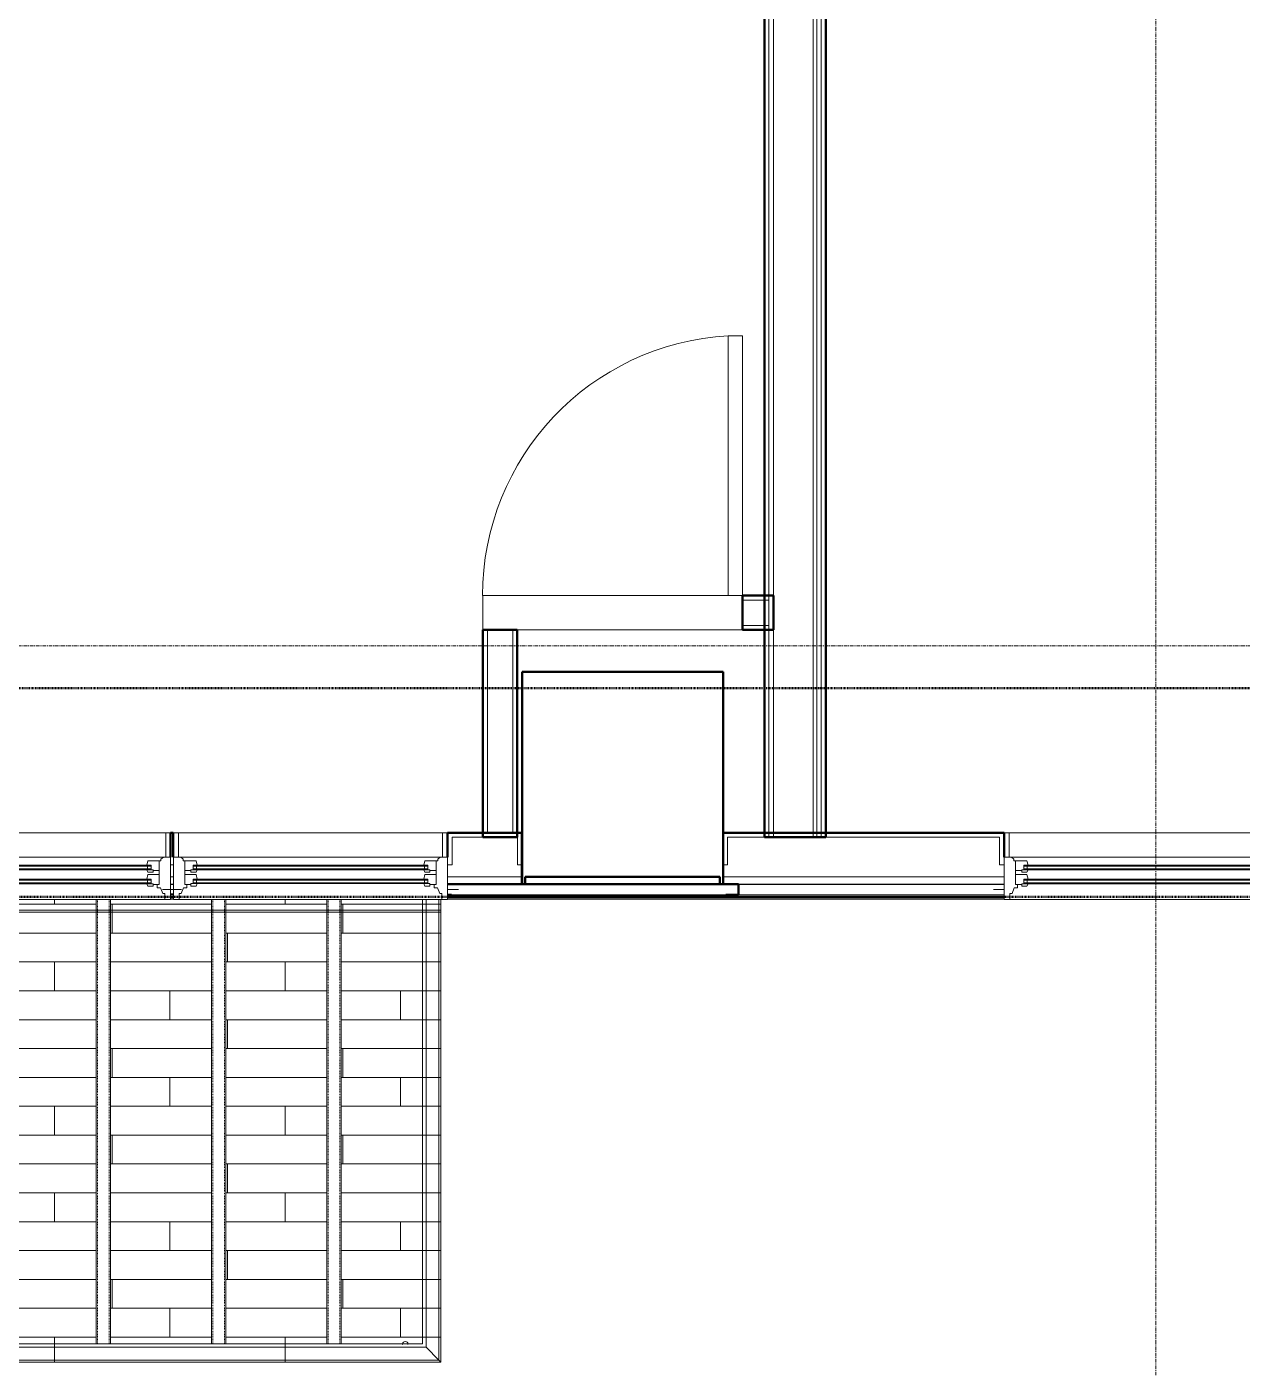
# Model space of a CAD drawing. Header units: inches. Extents: x -4235 to -464, y 9767 to 12359.
# Drawn here: x -3310.9 to -3142.3, y 11182 to 11368 of the extents above; entities that cross this region are included whole.
import ezdxf

# ---------------------------------------------------------------- set-up
doc = ezdxf.new("R2010")
doc.units = ezdxf.units.IN
doc.header["$MEASUREMENT"] = 0
for name, pattern in [('Dash 1_16_', [0.125, 0.0625, -0.0625]), ('Grid Line 1_2_', [0.875, 0.5, -0.125, 0.125, -0.125]), ('Hidden 1_8_', [0.1875, 0.125, -0.0625])]:
    doc.linetypes.add(name, pattern=pattern)
for name, color, linetype, lineweight in [('0-1', 7, 'Continuous', 5), ('0-2', 10, 'Continuous', 9), ('A-DOOR-1', 10, 'Continuous', 9), ('A-DOOR-2', 50, 'Continuous', 20), ('A-FLOR-3', 192, 'Continuous', 9), ('A-FLOR-PATT-1', 9, 'Continuous', 9), ('A-GENM', 5, 'Continuous', 9), ('A-GENM-4', 5, 'Continuous', 50), ('A-GLAZ-1', 151, 'Continuous', 9), ('A-GLAZ-2', 151, 'Continuous', 20), ('A-GLAZ-3', 151, 'Continuous', 50), ('A-WALL', 113, 'Continuous', 13), ('A-WALL-1', 7, 'Continuous', 50), ('A-WALL-2', 250, 'Continuous', 13), ('A-WALL-3', 10, 'Continuous', 9), ('A-WALL-4', 254, 'Continuous', 9), ('A-WALL-5', 113, 'Continuous', 9), ('A-WALL-6', 113, 'Continuous', 50), ('C-PROP-LINE-1', 91, 'Dash 1_16_', 50), ('I-WALL-1', 7, 'Continuous', 50), ('S-BEAM', 12, 'Continuous', 9), ('S-BEAM-1', 12, 'Hidden 1_8_', 9), ('S-GRID-1', 1, 'Grid Line 1_2_', 9)]:
    doc.layers.add(name, color=color, linetype=linetype, lineweight=lineweight)

# ---------------------------------------------------------------- blocks, each defined once
blk = doc.blocks.new('SWING - SINGLE - FLUSH - 36_ x 80_ - OFFSET PIVOT DOOR AT MAGIC PAK AND WASHER_DRYER-3199414-BACKGROUND - RCP - 2ND FLOOR')
at = {"layer": 'A-DOOR-1'}
blk.add_arc((18, 2.37), 36.07, 93.1789, 180, dxfattribs=at)
at = {"layer": 'A-DOOR-2'}
for p, q in [((16, 2.37), (16, 38.39)), ((18, 38.39), (16, 38.39)), ((18, 2.37), (18, 38.39)), ((18, 2.37), (16, 2.37))]:
    blk.add_line(p, q, dxfattribs=at)
blk = doc.blocks.new('CTR - 1st Phase - Unit Layouts_rvt-1-BACKGROUND - RCP - 2ND FLOOR')
at = {"layer": 'A-WALL-1'}
for p, q in [((-3211.6, 11284.39), (-3211.6, 11289.14)), ((-3211.6, 11289.14), (-3207.32, 11289.14)), ((-3207.32, 11289.14), (-3207.32, 11288.51)), ((-3207.32, 11288.51), (-3207.32, 11285.01)), ((-3207.32, 11285.01), (-3207.32, 11284.39)), ((-3247.6, 11255.64), (-3247.6, 11284.39)), ((-3247.6, 11284.39), (-3242.85, 11284.39)), ((-3242.85, 11284.39), (-3242.85, 11255.64)), ((-3207.32, 11284.39), (-3211.6, 11284.39)), ((-3246.97, 11255.64), (-3247.6, 11255.64)), ((-3243.47, 11255.64), (-3246.97, 11255.64)), ((-3242.85, 11255.64), (-3243.47, 11255.64))]:
    blk.add_line(p, q, dxfattribs=at)
at = {"layer": 'A-WALL-2'}
for p, q in [((-3211.6, 11288.51), (-3207.95, 11288.51)), ((-3207.95, 11288.51), (-3207.95, 11285.01)), ((-3211.6, 11285.01), (-3207.95, 11285.01)), ((-3246.97, 11256.27), (-3246.97, 11284.39)), ((-3243.47, 11256.27), (-3243.47, 11284.39)), ((-3243.47, 11256.27), (-3246.97, 11256.27))]:
    blk.add_line(p, q, dxfattribs=at)
at = {"layer": 'A-WALL-3'}
for p, q in [((-3247.6, 11289.14), (-3242.85, 11289.14)), ((-3247.6, 11289.14), (-3247.6, 11284.39)), ((-3211.6, 11289.14), (-3242.85, 11289.14)), ((-3242.85, 11284.39), (-3211.6, 11284.39))]:
    blk.add_line(p, q, dxfattribs=at)
at = {"layer": 'A-WALL-4'}
for p, q in [((-3211.6, 11284.39), (-3211.6, 11289.14)), ((-3247.6, 11284.39), (-3242.85, 11284.39))]:
    blk.add_line(p, q, dxfattribs=at)
at = {"layer": '0-2'}
blk.add_blockref('SWING - SINGLE - FLUSH - 36_ x 80_ - OFFSET PIVOT DOOR AT MAGIC PAK AND WASHER_DRYER-3199414-BACKGROUND - RCP - 2ND FLOOR', (-3229.6, 11286.76), dxfattribs=at)
blk = doc.blocks.new('CTR - 1st Phase - Common Walls_rvt-1-BACKGROUND - RCP - 2ND FLOOR')
at = {"layer": 'A-WALL-2'}
for p, q in [((-3207.95, 11622.61), (-3207.95, 11255.64)), ((-3207.32, 11622.61), (-3207.32, 11255.64)), ((-3201.82, 11622.61), (-3201.82, 11255.64)), ((-3201.32, 11622.61), (-3201.32, 11255.64)), ((-3200.7, 11622.61), (-3200.7, 11255.64))]:
    blk.add_line(p, q, dxfattribs=at)
at = {"layer": 'I-WALL-1'}
for p, q in [((-3208.57, 11255.64), (-3208.57, 11622.61)), ((-3200.07, 11516.11), (-3200.07, 11255.64)), ((-3200.07, 11255.64), (-3208.57, 11255.64))]:
    blk.add_line(p, q, dxfattribs=at)
blk = doc.blocks.new('Basic Wall _ EXT - FIBER CEMENT - LARGE - ___-2505164-BACKGROUND - RCP - 2ND FLOOR')
at = {"layer": 'A-WALL-5'}
for p, q in [((-3290.54, 11249.14), (-3290.91, 11249.14)), ((-3290.91, 11249.14), (-3290.54, 11249.14)), ((-3290.91, 11249.11), (-3290.54, 11249.11)), ((-3290.91, 11249.11), (-3290.54, 11249.11)), ((-3242.19, 11249.14), (-3252.51, 11249.14)), ((-3252.51, 11249.14), (-3242.19, 11249.14)), ((-3252.51, 11249.11), (-3212.17, 11249.11)), ((-3252.51, 11249.11), (-3212.17, 11249.11)), ((-3242.19, 11249.14), (-3241.75, 11249.14)), ((-3241.75, 11249.14), (-3214.75, 11249.14)), ((-3214.75, 11249.14), (-3214.31, 11249.14)), ((-3212.17, 11249.14), (-3214.31, 11249.14)), ((-3214.31, 11249.14), (-3212.17, 11249.14)), ((-3175.34, 11249.14), (-3212.17, 11249.14)), ((-3212.17, 11249.14), (-3175.34, 11249.14)), ((-3212.17, 11249.11), (-3175.34, 11249.11)), ((-3212.17, 11249.11), (-3175.34, 11249.11)), ((-3290.54, 11247.1), (-3290.91, 11247.1)), ((-3290.91, 11247.1), (-3290.54, 11247.1)), ((-3290.91, 11247.07), (-3290.54, 11247.07)), ((-3290.91, 11247.07), (-3290.54, 11247.07)), ((-3175.34, 11247.1), (-3252.51, 11247.1)), ((-3252.51, 11247.1), (-3175.34, 11247.1)), ((-3252.51, 11247.07), (-3175.34, 11247.07)), ((-3252.51, 11247.07), (-3175.34, 11247.07))]:
    blk.add_line(p, q, dxfattribs=at)
blk = doc.blocks.new('Window-Double_Hung-Andersen-400_Series-Tilt_Wash - DOUBLE HUNG - REVERSE COTTAGE - 2ND FLOOR-2888385-BACKGROUND - RCP - 2ND FLOOR')
at = {"layer": 'A-GLAZ-1'}
for p, q in [((-16.29, 2.5), (-15.7, 2.5)), ((-16.29, 2.12), (-15.7, 2.12)), ((-15.82, 2.5), (-15.82, 2.12)), ((-15.7, 2.62), (15.7, 2.62)), ((-15.7, 2.5), (15.7, 2.5)), ((-15.7, 2.12), (15.7, 2.12)), ((-15.7, 2), (15.7, 2)), ((16.29, 2.5), (15.7, 2.5)), ((16.29, 2.12), (15.7, 2.12)), ((15.82, 2.5), (15.82, 2.12)), ((-16.29, 0.56), (-15.7, 0.56)), ((-16.29, 0.19), (-15.7, 0.19)), ((-15.82, 0.56), (-15.82, 0.19)), ((-15.7, 0.69), (15.7, 0.69)), ((-15.7, 0.56), (15.7, 0.56)), ((-15.7, 0.19), (15.7, 0.19)), ((-15.7, 0.06), (15.7, 0.06)), ((16.29, 0.56), (15.7, 0.56)), ((16.29, 0.19), (15.7, 0.19)), ((15.82, 0.56), (15.82, 0.19)), ((18.95, -1.06), (-18.95, -1.06)), ((-18.95, -1.06), (-18.95, -4.44)), ((-18.32, -1.06), (-18.32, -4.44)), ((18.32, -1.06), (18.32, -4.44)), ((18.95, -4.44), (18.95, -1.06)), ((-19.01, -2.44), (-19.01, -3.94)), ((-19.01, -2.44), (-18.95, -2.44)), ((18.95, -2.44), (19.01, -2.44)), ((19.01, -3.94), (19.01, -2.44)), ((-19.01, -3.94), (-18.95, -3.94)), ((-18.95, -4.44), (18.95, -4.44)), ((18.95, -3.94), (19.01, -3.94))]:
    blk.add_line(p, q, dxfattribs=at)
at = {"layer": 'A-GLAZ-2'}
for p, q in [((19.01, 4.81), (-19.01, 4.81)), ((-19.01, 4.81), (-19.01, -1.06)), ((-18.2, 4.81), (-18.2, 4)), ((-18.2, 4), (-17.92, 4)), ((-17.92, 4), (-17.61, 3.19)), ((17.92, 4), (17.61, 3.19)), ((18.2, 4), (17.92, 4)), ((18.2, 4.81), (18.2, 4)), ((19.01, -1.06), (19.01, 4.81)), ((-19.01, 3.44), (-20.51, 3.44)), ((-17.61, 3.19), (-17.14, 3.19)), ((-17.42, 2.75), (-16.57, 2.75)), ((-17.42, 2.75), (-17.42, -0.56)), ((-17.14, 3.19), (-17.14, 2.75)), ((-15.86, 2.97), (-16.57, 2.97)), ((-16.57, 2.62), (-16.57, 2.97)), ((-15.7, 2.62), (-16.57, 2.62)), ((-16.29, 2.62), (-16.29, 2)), ((-15.7, 2), (-16.29, 2)), ((-15.86, 2.97), (-15.7, 2.62)), ((-15.86, 1.37), (-15.7, 2)), ((15.86, 2.97), (15.7, 2.62)), ((15.7, 2.62), (16.57, 2.62)), ((15.7, 2), (16.29, 2)), ((15.86, 1.37), (15.7, 2)), ((15.86, 2.97), (16.57, 2.97)), ((16.29, 2.62), (16.29, 2)), ((16.57, 2.62), (16.57, 2.97)), ((17.42, 2.75), (16.57, 2.75)), ((17.14, 3.19), (17.14, 2.75)), ((17.61, 3.19), (17.14, 3.19)), ((17.42, 2.75), (17.42, -0.56)), ((19.01, 3.44), (20.51, 3.44)), ((-17.42, 1.37), (-15.86, 1.37)), ((-17.42, 0.81), (-16.57, 0.81)), ((-15.86, 1.03), (-16.57, 1.03)), ((-16.57, 0.69), (-16.57, 1.03)), ((-15.7, 0.69), (-16.57, 0.69)), ((-16.29, 0.69), (-16.29, 0.06)), ((-15.7, 0.06), (-16.29, 0.06)), ((-15.86, 1.03), (-15.7, 0.69)), ((-15.86, -0.56), (-15.7, 0.06)), ((15.86, 1.03), (15.7, 0.69)), ((15.7, 0.69), (16.57, 0.69)), ((15.7, 0.06), (16.29, 0.06)), ((15.86, -0.56), (15.7, 0.06)), ((17.42, 1.37), (15.86, 1.37)), ((15.86, 1.03), (16.57, 1.03)), ((16.29, 0.69), (16.29, 0.06)), ((16.57, 0.69), (16.57, 1.03)), ((17.42, 0.81), (16.57, 0.81)), ((-19.01, -1.06), (19.01, -1.06)), ((-17.67, -0.78), (-18, -1.06)), ((-17.67, -0.78), (-17.67, -0.56)), ((-17.67, -0.56), (-15.86, -0.56)), ((17.67, -0.56), (15.86, -0.56)), ((17.67, -0.78), (17.67, -0.56)), ((17.67, -0.78), (18, -1.06))]:
    blk.add_line(p, q, dxfattribs=at)
blk = doc.blocks.new('Window-Double_Hung-Andersen-400_Series-Tilt_Wash - DOUBLE HUNG - REVERSE COTTAGE - 2ND FLOOR-V122-BACKGROUND - RCP - 2ND FLOOR')
at = {"layer": 'A-GLAZ-1'}
for p, q in [((-19.01, 3.94), (-19.01, 2.44)), ((-18.95, 3.94), (-19.01, 3.94)), ((-18.95, 4.44), (18.95, 4.44)), ((-18.95, 1.06), (-18.95, 4.44)), ((-18.32, 1.06), (-18.32, 4.44)), ((18.32, 1.06), (18.32, 4.44)), ((18.95, 4.44), (18.95, 1.06)), ((19.01, 3.94), (18.95, 3.94)), ((19.01, 2.44), (19.01, 3.94)), ((-18.95, 2.44), (-19.01, 2.44)), ((19.01, 2.44), (18.95, 2.44)), ((18.95, 1.06), (-18.95, 1.06)), ((-16.29, -0.19), (-15.7, -0.19)), ((-16.29, -0.56), (-15.7, -0.56)), ((-15.82, -0.56), (-15.82, -0.19)), ((-15.7, -0.06), (15.7, -0.06)), ((-15.7, -0.19), (15.7, -0.19)), ((-15.7, -0.56), (15.7, -0.56)), ((-15.7, -0.69), (15.7, -0.69)), ((16.29, -0.19), (15.7, -0.19)), ((16.29, -0.56), (15.7, -0.56)), ((15.82, -0.56), (15.82, -0.19)), ((-16.29, -2.13), (-15.7, -2.13)), ((-16.29, -2.5), (-15.7, -2.5)), ((-15.82, -2.5), (-15.82, -2.13)), ((-15.7, -2), (15.7, -2)), ((-15.7, -2.13), (15.7, -2.13)), ((-15.7, -2.5), (15.7, -2.5)), ((-15.7, -2.63), (15.7, -2.63)), ((16.29, -2.13), (15.7, -2.13)), ((16.29, -2.5), (15.7, -2.5)), ((15.82, -2.5), (15.82, -2.13))]:
    blk.add_line(p, q, dxfattribs=at)
at = {"layer": 'A-GLAZ-2'}
for p, q in [((-19.01, 1.06), (19.01, 1.06)), ((-19.01, -4.81), (-19.01, 1.06)), ((-17.67, 0.78), (-18, 1.06)), ((-17.67, 0.78), (-17.67, 0.56)), ((-17.67, 0.56), (-15.86, 0.56)), ((-17.42, -2.75), (-17.42, 0.56)), ((-15.86, 0.56), (-15.7, -0.06)), ((15.86, 0.56), (15.7, -0.06)), ((17.67, 0.56), (15.86, 0.56)), ((17.42, -2.75), (17.42, 0.56)), ((17.67, 0.78), (18, 1.06)), ((17.67, 0.78), (17.67, 0.56)), ((19.01, 1.06), (19.01, -4.81)), ((-17.42, -0.81), (-16.57, -0.81)), ((-17.42, -1.37), (-15.86, -1.37)), ((-16.57, -0.69), (-16.57, -1.03)), ((-15.7, -0.69), (-16.57, -0.69)), ((-15.86, -1.03), (-16.57, -1.03)), ((-16.29, -0.69), (-16.29, -0.06)), ((-15.7, -0.06), (-16.29, -0.06)), ((-15.86, -1.03), (-15.7, -0.69)), ((-15.86, -1.37), (-15.7, -2)), ((15.7, -0.06), (16.29, -0.06)), ((15.86, -1.03), (15.7, -0.69)), ((15.7, -0.69), (16.57, -0.69)), ((15.86, -1.37), (15.7, -2)), ((15.86, -1.03), (16.57, -1.03)), ((17.42, -1.37), (15.86, -1.37)), ((16.29, -0.69), (16.29, -0.06)), ((16.57, -0.69), (16.57, -1.03)), ((17.42, -0.81), (16.57, -0.81)), ((-19.01, -3.44), (-20.51, -3.44)), ((-17.92, -4), (-17.61, -3.19)), ((-17.61, -3.19), (-17.14, -3.19)), ((-17.42, -2.75), (-16.57, -2.75)), ((-17.14, -3.19), (-17.14, -2.75)), ((-16.57, -2.63), (-16.57, -2.97)), ((-15.7, -2.63), (-16.57, -2.63)), ((-15.86, -2.97), (-16.57, -2.97)), ((-16.29, -2.63), (-16.29, -2)), ((-15.7, -2), (-16.29, -2)), ((-15.86, -2.97), (-15.7, -2.63)), ((15.7, -2), (16.29, -2)), ((15.86, -2.97), (15.7, -2.63)), ((15.7, -2.63), (16.57, -2.63)), ((15.86, -2.97), (16.57, -2.97)), ((16.29, -2.63), (16.29, -2)), ((16.57, -2.63), (16.57, -2.97)), ((17.42, -2.75), (16.57, -2.75)), ((17.14, -3.19), (17.14, -2.75)), ((17.61, -3.19), (17.14, -3.19)), ((17.92, -4), (17.61, -3.19)), ((19.01, -3.44), (20.51, -3.44)), ((19.01, -4.81), (-19.01, -4.81)), ((-18.2, -4), (-17.92, -4)), ((-18.2, -4.81), (-18.2, -4)), ((18.2, -4), (17.92, -4)), ((18.2, -4.81), (18.2, -4))]:
    blk.add_line(p, q, dxfattribs=at)
blk = doc.blocks.new('V-Series_EWC4_SPVU_RFA_2015 - 2ND AND 3RD FLOOR-2226480-BACKGROUND - RCP - 2ND FLOOR')
at = {"layer": 'A-GENM-4'}
for p, q in [((-3858.97, 11734.83), (-3858.97, 11735.26)), ((-3858.97, 11735.26), (-3829.54, 11735.26)), ((-3858.97, 11734.33), (-3858.97, 11734.83)), ((-3858.97, 11734.83), (-3857.97, 11734.83)), ((-3857.97, 11734.83), (-3858.97, 11734.83)), ((-3857.97, 11734.83), (-3857.97, 11734.33)), ((-3857.97, 11707.83), (-3857.97, 11734.83)), ((-3829.54, 11735.26), (-3829.54, 11707.39)), ((-3858.97, 11708.33), (-3858.97, 11734.33)), ((-3857.97, 11734.33), (-3857.97, 11708.33)), ((-3858.97, 11707.83), (-3858.97, 11708.33)), ((-3857.97, 11707.83), (-3858.97, 11707.83)), ((-3858.97, 11707.39), (-3858.97, 11707.83)), ((-3858.97, 11707.83), (-3857.97, 11707.83)), ((-3829.54, 11707.39), (-3858.97, 11707.39)), ((-3857.97, 11708.33), (-3857.97, 11707.83))]:
    blk.add_line(p, q, dxfattribs=at)
blk = doc.blocks.new('Walls 88 - Walls 1-2572797-BACKGROUND - RCP - 2ND FLOOR')
at = {"layer": 'A-WALL-5'}
for start_param, end_param in [(0.049078, 3.092515), (3.141593, 3.403392), (6.021386, 6.283185)]:
    blk.add_ellipse((-3258.37, 11185.4), major_axis=(0.375, 0), ratio=0.86769, start_param=start_param, end_param=end_param, dxfattribs=at)
blk = doc.blocks.new('Walls 143 - Walls 3-2572817-BACKGROUND - RCP - 2ND FLOOR')
at = {"layer": 'A-WALL-5'}
for p, q in [((-3366.79, 11247.78), (-3366.79, 11247.39)), ((-3366.79, 11247.39), (-3366.79, 11247.78)), ((-3366.79, 11247.78), (-3328.94, 11247.78)), ((-3366.79, 11247.78), (-3366.79, 11247.39)), ((-3366.79, 11247.39), (-3366.79, 11247.78)), ((-3366.79, 11247.39), (-3366.79, 11247.78)), ((-3366.79, 11247.78), (-3364.26, 11247.78)), ((-3366.65, 11247.78), (-3366.79, 11247.78)), ((-3366.79, 11247.78), (-3366.75, 11247.78)), ((-3366.75, 11247.78), (-3366.51, 11247.78)), ((-3364.74, 11247.78), (-3366.71, 11247.78)), ((-3364.74, 11247.78), (-3366.71, 11247.78)), ((-3366.51, 11247.78), (-3366.65, 11247.78)), ((-3366.51, 11247.39), (-3366.51, 11247.78)), ((-3366.51, 11247.39), (-3366.51, 11247.78)), ((-3364.74, 11247.78), (-3366.51, 11247.78)), ((-3366.51, 11247.78), (-3364.74, 11247.78)), ((-3364.26, 11247.78), (-3364.74, 11247.78)), ((-3364.74, 11247.39), (-3364.74, 11247.78)), ((-3364.74, 11247.39), (-3364.74, 11247.78)), ((-3364.26, 11247.78), (-3364.74, 11247.78)), ((-3328.94, 11247.78), (-3364.26, 11247.78)), ((-3364.26, 11247.78), (-3364.26, 11247.39)), ((-3364.26, 11247.39), (-3364.26, 11247.78)), ((-3290.54, 11247.78), (-3290.88, 11247.78)), ((-3290.88, 11247.78), (-3290.54, 11247.78)), ((-3366.79, 11247.39), (-3366.79, 11247.1)), ((-3366.79, 11247.29), (-3366.79, 11247.39)), ((-3366.79, 11247.39), (-3366.79, 11247.1)), ((-3366.79, 11247.1), (-3366.79, 11247.39)), ((-3366.79, 11247.29), (-3366.79, 11247.39)), ((-3366.79, 11247.1), (-3366.79, 11247.29)), ((-3366.79, 11247.29), (-3366.79, 11247.1)), ((-3366.79, 11247.1), (-3366.79, 11247.29)), ((-3366.79, 11247.1), (-3366.79, 11247.29)), ((-3366.79, 11247.07), (-3366.79, 11245.25)), ((-3366.79, 11245.52), (-3366.79, 11247.07)), ((-3366.79, 11247.07), (-3366.79, 11245.52)), ((-3366.79, 11245.33), (-3366.79, 11247.07)), ((-3366.79, 11247.07), (-3366.79, 11245.25)), ((-3366.79, 11182.89), (-3366.79, 11247.07)), ((-3366.79, 11245.33), (-3366.79, 11247.07)), ((-3364.26, 11247.29), (-3366.77, 11247.29)), ((-3364.26, 11247.29), (-3366.77, 11247.29)), ((-3366.51, 11247.1), (-3366.51, 11247.39)), ((-3366.51, 11247.29), (-3366.51, 11247.39)), ((-3366.51, 11247.1), (-3366.51, 11247.29)), ((-3366.51, 11245.25), (-3366.51, 11247.07)), ((-3366.51, 11245.52), (-3366.51, 11247.07)), ((-3364.74, 11247.1), (-3364.74, 11247.39)), ((-3364.74, 11247.1), (-3364.74, 11247.39)), ((-3364.74, 11245.25), (-3364.74, 11247.07)), ((-3364.74, 11245.25), (-3364.74, 11247.07)), ((-3364.26, 11247.39), (-3364.26, 11247.1)), ((-3364.26, 11247.29), (-3364.26, 11247.39)), ((-3328.94, 11247.29), (-3364.26, 11247.29)), ((-3328.94, 11247.29), (-3364.26, 11247.29)), ((-3364.26, 11247.1), (-3364.26, 11247.29)), ((-3364.26, 11247.07), (-3364.26, 11185.42)), ((-3364.26, 11245.45), (-3364.26, 11247.07)), ((-3290.54, 11247.29), (-3290.91, 11247.29)), ((-3290.54, 11247.29), (-3290.91, 11247.29)), ((-3255.99, 11245.52), (-3255.99, 11247.01)), ((-3255.99, 11247.01), (-3255.99, 11185.42)), ((-3255.5, 11247.01), (-3255.5, 11245.25)), ((-3255.5, 11247.01), (-3255.5, 11245.25)), ((-3253.73, 11247.01), (-3253.73, 11245.25)), ((-3253.73, 11247.01), (-3253.73, 11245.52)), ((-3253.46, 11247.01), (-3253.46, 11245.33)), ((-3253.46, 11245.52), (-3253.46, 11247.01)), ((-3253.46, 11247.01), (-3253.46, 11245.52)), ((-3253.46, 11245.25), (-3253.46, 11247.01)), ((-3253.46, 11245.25), (-3253.46, 11247.01)), ((-3253.46, 11182.89), (-3253.46, 11247.01)), ((-3253.46, 11247.01), (-3253.46, 11245.33)), ((-3366.79, 11245.38), (-3366.79, 11245.52)), ((-3366.79, 11245.52), (-3366.79, 11245.45)), ((-3364.26, 11245.52), (-3366.79, 11245.52)), ((-3366.51, 11245.52), (-3366.79, 11245.52)), ((-3366.79, 11245.45), (-3366.79, 11245.38)), ((-3366.79, 11245.33), (-3366.79, 11245.38)), ((-3366.79, 11245.38), (-3366.79, 11245.33)), ((-3366.79, 11245.28), (-3366.79, 11245.33)), ((-3366.79, 11245.33), (-3366.79, 11245.28)), ((-3366.79, 11245.26), (-3366.79, 11245.28)), ((-3366.79, 11245.28), (-3366.79, 11245.26)), ((-3366.79, 11245.25), (-3366.79, 11245.26)), ((-3366.79, 11245.26), (-3366.79, 11245.25)), ((-3366.79, 11245.25), (-3364.26, 11245.25)), ((-3253.46, 11245.25), (-3366.79, 11245.25)), ((-3366.79, 11245.25), (-3366.79, 11182.89)), ((-3366.79, 11182.89), (-3366.79, 11245.25)), ((-3366.58, 11245.25), (-3366.65, 11245.25)), ((-3364.74, 11245.25), (-3366.58, 11245.25)), ((-3364.74, 11245.52), (-3366.51, 11245.52)), ((-3366.51, 11245.25), (-3366.51, 11245.52)), ((-3366.51, 11183.16), (-3366.51, 11245.25)), ((-3366.51, 11183.16), (-3366.51, 11245.25)), ((-3364.26, 11245.52), (-3364.74, 11245.52)), ((-3364.26, 11245.25), (-3364.74, 11245.25)), ((-3364.74, 11184.93), (-3364.74, 11245.25)), ((-3364.74, 11184.93), (-3364.74, 11245.25)), ((-3255.99, 11245.52), (-3364.26, 11245.52)), ((-3349.25, 11245.52), (-3364.26, 11245.52)), ((-3364.26, 11245.38), (-3364.26, 11245.45)), ((-3364.26, 11245.33), (-3364.26, 11245.38)), ((-3364.26, 11245.25), (-3255.99, 11245.25)), ((-3349.25, 11245.25), (-3364.26, 11245.25)), ((-3364.26, 11185.42), (-3364.26, 11245.25)), ((-3333.25, 11245.52), (-3347.26, 11245.52)), ((-3333.25, 11245.25), (-3347.26, 11245.25)), ((-3317.25, 11245.52), (-3331.26, 11245.52)), ((-3317.25, 11245.25), (-3331.26, 11245.25)), ((-3301.25, 11245.52), (-3315.26, 11245.52)), ((-3301.25, 11245.25), (-3315.26, 11245.25)), ((-3285.25, 11245.52), (-3299.26, 11245.52)), ((-3285.25, 11245.25), (-3299.26, 11245.25)), ((-3269.25, 11245.52), (-3283.26, 11245.52)), ((-3269.25, 11245.25), (-3283.26, 11245.25)), ((-3255.99, 11245.52), (-3267.26, 11245.52)), ((-3255.99, 11245.25), (-3267.26, 11245.25)), ((-3253.46, 11245.52), (-3255.99, 11245.52)), ((-3255.5, 11245.52), (-3255.99, 11245.52)), ((-3255.99, 11245.45), (-3255.99, 11245.52)), ((-3255.99, 11245.38), (-3255.99, 11245.45)), ((-3255.99, 11245.33), (-3255.99, 11245.38)), ((-3255.99, 11245.25), (-3253.46, 11245.25)), ((-3255.5, 11245.25), (-3255.99, 11245.25)), ((-3255.99, 11185.42), (-3255.99, 11245.25)), ((-3253.73, 11245.52), (-3255.5, 11245.52)), ((-3253.67, 11245.25), (-3255.5, 11245.25)), ((-3255.5, 11245.25), (-3255.5, 11184.93)), ((-3255.5, 11245.25), (-3255.5, 11184.93)), ((-3253.46, 11245.52), (-3253.73, 11245.52)), ((-3253.73, 11245.52), (-3253.73, 11245.25)), ((-3253.73, 11245.25), (-3253.73, 11183.16)), ((-3253.73, 11245.25), (-3253.73, 11183.16)), ((-3253.6, 11245.25), (-3253.66, 11245.25)), ((-3253.46, 11245.45), (-3253.46, 11245.52)), ((-3253.46, 11245.52), (-3253.46, 11245.28)), ((-3253.46, 11245.38), (-3253.46, 11245.45)), ((-3253.46, 11245.33), (-3253.46, 11245.38)), ((-3253.46, 11245.25), (-3253.46, 11245.33)), ((-3253.46, 11245.28), (-3253.46, 11245.26)), ((-3253.46, 11245.26), (-3253.46, 11245.25)), ((-3253.46, 11182.89), (-3253.46, 11245.25)), ((-3253.46, 11245.25), (-3253.46, 11182.89)), ((-3364.74, 11184.93), (-3366.51, 11183.16)), ((-3366.51, 11183.16), (-3364.74, 11184.93)), ((-3255.5, 11184.93), (-3364.74, 11184.93)), ((-3255.5, 11184.93), (-3364.74, 11184.93)), ((-3364.26, 11185.42), (-3362.24, 11185.42)), ((-3255.99, 11185.42), (-3364.26, 11185.42)), ((-3362.24, 11185.42), (-3361.5, 11185.42)), ((-3361.49, 11185.42), (-3349.26, 11185.42)), ((-3349.26, 11185.42), (-3349.07, 11185.42)), ((-3349.07, 11185.42), (-3347.44, 11185.42)), ((-3347.44, 11185.42), (-3347.26, 11185.42)), ((-3347.26, 11185.42), (-3333.26, 11185.42)), ((-3333.26, 11185.42), (-3333.07, 11185.42)), ((-3333.07, 11185.42), (-3331.44, 11185.42)), ((-3331.44, 11185.42), (-3331.26, 11185.42)), ((-3331.26, 11185.42), (-3317.26, 11185.42)), ((-3317.26, 11185.42), (-3317.07, 11185.42)), ((-3317.07, 11185.42), (-3315.44, 11185.42)), ((-3315.44, 11185.42), (-3315.26, 11185.42)), ((-3315.26, 11185.42), (-3301.26, 11185.42)), ((-3301.26, 11185.42), (-3301.07, 11185.42)), ((-3301.07, 11185.42), (-3299.44, 11185.42)), ((-3299.44, 11185.42), (-3299.26, 11185.42)), ((-3299.26, 11185.42), (-3285.26, 11185.42)), ((-3285.26, 11185.42), (-3285.07, 11185.42)), ((-3285.07, 11185.42), (-3283.44, 11185.42)), ((-3283.44, 11185.42), (-3283.26, 11185.42)), ((-3283.26, 11185.42), (-3269.26, 11185.42)), ((-3269.26, 11185.42), (-3269.07, 11185.42)), ((-3269.07, 11185.42), (-3267.44, 11185.42)), ((-3267.44, 11185.42), (-3267.26, 11185.42)), ((-3267.26, 11185.42), (-3258.75, 11185.42)), ((-3258.74, 11185.42), (-3258, 11185.42)), ((-3258, 11185.42), (-3255.99, 11185.42)), ((-3253.73, 11183.16), (-3255.5, 11184.93)), ((-3255.5, 11184.93), (-3253.73, 11183.16)), ((-3366.79, 11182.89), (-3253.46, 11182.89)), ((-3366.79, 11182.89), (-3253.46, 11182.89)), ((-3253.46, 11182.89), (-3366.79, 11182.89)), ((-3253.73, 11183.16), (-3366.51, 11183.16)), ((-3253.73, 11183.16), (-3366.51, 11183.16))]:
    blk.add_line(p, q, dxfattribs=at)
for points, knots in [([(-3366.51, 11183.16), (-3366.54, 11183.14), (-3366.57, 11183.1), (-3366.62, 11183.06), (-3366.65, 11183.03), (-3366.67, 11183.01), (-3366.68, 11182.99), (-3366.7, 11182.97), (-3366.72, 11182.96), (-3366.73, 11182.94), (-3366.75, 11182.93), (-3366.77, 11182.91), (-3366.78, 11182.89), (-3366.79, 11182.89), (-3366.79, 11182.89)], [-1, -1, -1, -1, -0.833333, -0.75, -0.666667, -0.625, -0.583333, -0.5, -0.458333, -0.416667, -0.333333, -0.25, -0.166667, 0, 0, 0, 0]), ([(-3366.79, 11182.89), (-3366.79, 11182.89), (-3366.78, 11182.89), (-3366.77, 11182.91), (-3366.75, 11182.93), (-3366.73, 11182.94), (-3366.72, 11182.96), (-3366.7, 11182.97), (-3366.68, 11182.99), (-3366.67, 11183.01), (-3366.65, 11183.03), (-3366.62, 11183.06), (-3366.57, 11183.1), (-3366.54, 11183.14), (-3366.51, 11183.16)], [-1, -1, -1, -1, -0.833333, -0.75, -0.666667, -0.583333, -0.541667, -0.5, -0.416667, -0.375, -0.333333, -0.25, -0.166667, 0, 0, 0, 0]), ([(-3253.54, 11182.97), (-3253.55, 11182.98), (-3253.57, 11183), (-3253.59, 11183.02), (-3253.61, 11183.04), (-3253.64, 11183.06), (-3253.68, 11183.1), (-3253.71, 11183.14), (-3253.73, 11183.16)], [0.5, 0.5, 0.5, 0.5, 0.5833333, 0.6666667, 0.7083333, 0.75, 0.8333333, 1, 1, 1, 1]), ([(-3253.73, 11183.16), (-3253.71, 11183.14), (-3253.68, 11183.1), (-3253.63, 11183.06), (-3253.6, 11183.03), (-3253.58, 11183.01), (-3253.56, 11182.99), (-3253.55, 11182.97), (-3253.53, 11182.96), (-3253.51, 11182.94), (-3253.5, 11182.93), (-3253.5, 11182.93)], [0, 0, 0, 0, 0.1666667, 0.25, 0.3333333, 0.375, 0.4166667, 0.5, 0.5416667, 0.5833333, 0.6666667, 0.6666667, 0.6666667, 0.6666667]), ([(-3253.5, 11182.93), (-3253.5, 11182.93), (-3253.51, 11182.94), (-3253.53, 11182.96), (-3253.54, 11182.97), (-3253.54, 11182.97)], [0.3333333, 0.3333333, 0.3333333, 0.3333333, 0.4166667, 0.4583333, 0.5, 0.5, 0.5, 0.5])]:
    blk.add_open_spline(points, degree=3, knots=knots, dxfattribs=at)
for points in [[(-3253.47, 11182.9), (-3253.47, 11182.9), (-3253.48, 11182.91), (-3253.49, 11182.92), (-3253.5, 11182.93)], [(-3253.5, 11182.93), (-3253.49, 11182.92), (-3253.48, 11182.91), (-3253.47, 11182.9), (-3253.47, 11182.9)], [(-3253.46, 11182.89), (-3253.46, 11182.89), (-3253.46, 11182.89), (-3253.47, 11182.9)], [(-3253.47, 11182.9), (-3253.46, 11182.89), (-3253.46, 11182.89), (-3253.46, 11182.89)]]:
    blk.add_open_spline(points, degree=3, dxfattribs=at)
blk = doc.blocks.new('CISC HSS Rectangular_CSA G40_21_ - HS102x51x4_8-V161-BACKGROUND - RCP - 2ND FLOOR')
at = {"layer": 'S-BEAM'}
for p, q in [((-30.9, 1), (28.92, 1)), ((-30.9, 1), (-30.9, 0.62)), ((-30.9, 0.82), (-30.9, 1)), ((-30.9, 0.62), (-30.9, 0.82)), ((-30.9, 0.62), (-30.9, 0.81)), ((-30.9, 0.81), (-30.9, 0.76)), ((-30.9, 0.76), (-30.9, 0.62)), ((-30.9, 0.62), (-30.9, -0.62)), ((-30.9, 0.62), (-30.9, -0.62)), ((28.92, 1), (30.69, 1)), ((-30.9, -0.62), (-30.9, -1)), ((-30.9, -0.82), (-30.9, -0.62)), ((-30.9, -0.62), (-30.9, -0.76)), ((-30.9, -0.81), (-30.9, -0.62)), ((-30.9, -0.76), (-30.9, -0.81)), ((-30.9, -1), (-30.9, -0.82)), ((28.92, -1), (-30.9, -1)), ((30.69, -1), (28.92, -1))]:
    blk.add_line(p, q, dxfattribs=at)
at = {"layer": 'S-BEAM-1'}
for p, q in [((28.92, 0.81), (-30.9, 0.81)), ((30.69, 0.81), (28.92, 0.81)), ((28.92, -0.81), (-30.9, -0.81)), ((30.69, -0.81), (28.92, -0.81))]:
    blk.add_line(p, q, dxfattribs=at)
blk = doc.blocks.new('CISC HSS Rectangular_CSA G40_21_ - HS102x51x4_8-V162-BACKGROUND - RCP - 2ND FLOOR')
at = {"layer": 'S-BEAM'}
for p, q in [((-30.9, 1), (28.92, 1)), ((-30.9, 1), (-30.9, 0.62)), ((-30.9, 0.82), (-30.9, 1)), ((-30.9, 0.62), (-30.9, 0.82)), ((-30.9, 0.62), (-30.9, 0.81)), ((-30.9, 0.81), (-30.9, 0.62)), ((-30.9, 0.62), (-30.9, -0.62)), ((-30.9, 0.62), (-30.9, -0.62)), ((28.92, 1), (30.69, 1)), ((-30.9, -0.62), (-30.9, -1)), ((-30.9, -0.82), (-30.9, -0.62)), ((-30.9, -0.62), (-30.9, -0.81)), ((-30.9, -0.81), (-30.9, -0.62)), ((-30.9, -1), (-30.9, -0.82)), ((28.92, -1), (-30.9, -1)), ((30.69, -1), (28.92, -1))]:
    blk.add_line(p, q, dxfattribs=at)
at = {"layer": 'S-BEAM-1'}
for p, q in [((28.92, 0.81), (-30.9, 0.81)), ((30.69, 0.81), (28.92, 0.81)), ((28.92, -0.81), (-30.9, -0.81)), ((30.69, -0.81), (28.92, -0.81))]:
    blk.add_line(p, q, dxfattribs=at)
blk = doc.blocks.new('Perforated Panel at Magic-Pak - hvac panel - 2nd floor 2-2702972-BACKGROUND - RCP - 2ND FLOOR')
at = {"layer": 'A-GLAZ-3'}
for p, q in [((-19.01, -4.38), (-19.01, -4.44)), ((19.01, -4.38), (-19.01, -4.38)), ((-19.01, -4.44), (19.01, -4.44)), ((19.01, -4.44), (19.01, -4.38))]:
    blk.add_line(p, q, dxfattribs=at)
blk = doc.blocks.new('Family - ___-2835860-BACKGROUND - RCP - 2ND FLOOR')
at = {"layer": 'C-PROP-LINE-1'}
blk.add_line((-2067.92, 11247.39), (-3401.42, 11247.39), dxfattribs=at)
blk = doc.blocks.new('Family - ___-2835903-BACKGROUND - RCP - 2ND FLOOR')
at = {"layer": 'C-PROP-LINE-1'}
blk.add_line((-2096.82, 11276.29), (-3400.92, 11276.29), dxfattribs=at)
blk = doc.blocks.new('Family - ___-2835932-BACKGROUND - RCP - 2ND FLOOR')
at = {"layer": 'C-PROP-LINE-1'}
blk.add_line((-2067.92, 11247.39), (-3401.42, 11247.39), dxfattribs=at)

msp = doc.modelspace()

# ---------------------------------------------------------------- hatches: boundary and pattern name
at = {"layer": 'A-FLOR-PATT-1'}
h = msp.add_hatch(dxfattribs=at)
h.set_pattern_fill('FP_14', color=256, style=0, pattern_type=2)
h.set_pattern_definition([(0, (-3259.029, 11126.339), (0, -4), []), (270, (-3259.029, 11126.339), (-8, -8), [4, -28]), (270, (-3243.029, 11122.339), (-8, -8), [4, -28])])
h.paths.add_polyline_path([(-3364.26, 11182.89), (-3253.46, 11182.93), (-3253.5, 11247.01), (-3267.26, 11247.01), (-3267.26, 11185.42), (-3269.26, 11185.42), (-3269.26, 11247.01), (-3283.26, 11247.01), (-3283.26, 11185.42), (-3285.26, 11185.42), (-3285.26, 11247.01), (-3290.54, 11247.01), (-3290.54, 11247.78), (-3290.91, 11247.78), (-3290.91, 11247.01), (-3299.26, 11247.01), (-3299.26, 11185.42), (-3301.26, 11185.42), (-3301.26, 11247.01), (-3315.26, 11247.01), (-3315.26, 11185.42), (-3317.26, 11185.42), (-3317.26, 11247.01), (-3328.94, 11247.01), (-3328.94, 11247.78), (-3366.79, 11247.78), (-3366.75, 11182.89), (-3364.74, 11182.89)], flags=0)
h.paths.add_polyline_path([(-3366.51, 11183.09), (-3366.51, 11183.09), (-3364.74, 11183.09)], flags=0)
h.paths.add_polyline_path([(-3347.63, 11185.42), (-3349.26, 11185.42), (-3349.26, 11247.22), (-3347.26, 11247.22), (-3347.26, 11185.42), (-3347.5, 11185.42)], flags=0)
h.paths.add_polyline_path([(-3331.5, 11185.42), (-3333.26, 11185.42), (-3333.26, 11247.22), (-3331.26, 11247.22), (-3331.26, 11185.42), (-3331.44, 11185.42)], flags=0)

# ---------------------------------------------------------------- linework, layer by layer
at = {"layer": 'A-FLOR-3'}
for p, q in [((-3290.88, 11247.78), (-3290.54, 11247.78)), ((-3253.46, 11247.01), (-3253.46, 11245.33)), ((-3253.46, 11245.25), (-3253.46, 11182.89)), ((-3253.46, 11182.89), (-3366.79, 11182.89))]:
    msp.add_line(p, q, dxfattribs=at)
at = {"layer": 'A-WALL'}
for p, q in [((-3251.89, 11251.83), (-3251.89, 11255.64)), ((-3251.89, 11255.64), (-3242.81, 11255.64)), ((-3242.81, 11255.64), (-3242.81, 11251.83)), ((-3213.69, 11251.83), (-3213.69, 11255.64)), ((-3213.69, 11255.64), (-3175.96, 11255.64)), ((-3175.96, 11255.64), (-3175.96, 11251.83)), ((-3290.54, 11251.83), (-3290.91, 11251.83)), ((-3251.89, 11251.83), (-3252.51, 11251.83)), ((-3242.19, 11251.83), (-3242.81, 11251.83)), ((-3213.69, 11251.83), (-3214.31, 11251.83)), ((-3175.34, 11251.83), (-3175.96, 11251.83)), ((-3290.54, 11250.14), (-3290.91, 11250.14)), ((-3242.19, 11250.14), (-3252.51, 11250.14)), ((-3175.34, 11250.14), (-3214.31, 11250.14)), ((-3290.54, 11249.14), (-3290.91, 11249.14)), ((-3290.54, 11247.64), (-3290.91, 11247.64)), ((-3175.34, 11249.14), (-3212.17, 11249.14)), ((-3175.34, 11247.64), (-3212.17, 11247.64))]:
    msp.add_line(p, q, dxfattribs=at)
at = {"layer": 'A-WALL-5'}
for p, q in [((-3290.91, 11256.26), (-3290.97, 11256.26)), ((-3290.54, 11256.26), (-3290.47, 11256.26)), ((-3252.51, 11256.26), (-3252.57, 11256.26)), ((-3175.27, 11256.26), (-3175.34, 11256.26)), ((-3213.92, 11247.64), (-3251.95, 11247.64)), ((-3213.92, 11247.64), (-3213.92, 11247.64))]:
    msp.add_line(p, q, dxfattribs=at)
at = {"layer": 'A-WALL-6'}
for p, q in [((-3290.91, 11256.26), (-3290.54, 11256.26)), ((-3290.91, 11252.89), (-3290.91, 11256.26)), ((-3290.54, 11256.26), (-3290.54, 11252.89)), ((-3252.51, 11256.26), (-3242.19, 11256.26)), ((-3252.51, 11252.89), (-3252.51, 11256.26)), ((-3242.19, 11256.26), (-3242.19, 11249.14)), ((-3214.31, 11256.26), (-3175.34, 11256.26)), ((-3214.31, 11249.14), (-3214.31, 11256.26)), ((-3175.34, 11256.26), (-3175.34, 11252.89)), ((-3242.19, 11249.14), (-3252.51, 11249.14)), ((-3252.51, 11247.64), (-3251.95, 11247.64)), ((-3251.95, 11247.64), (-3251.95, 11247.39)), ((-3212.17, 11249.14), (-3214.31, 11249.14)), ((-3213.92, 11247.39), (-3213.92, 11247.64)), ((-3213.92, 11247.64), (-3212.17, 11247.64)), ((-3212.17, 11247.64), (-3212.17, 11249.14)), ((-3290.54, 11247.39), (-3290.91, 11247.39)), ((-3251.95, 11247.39), (-3252.51, 11247.39)), ((-3175.34, 11247.39), (-3213.92, 11247.39))]:
    msp.add_line(p, q, dxfattribs=at)
at = {"layer": 'S-GRID-1'}
for p, q in [((-3154.32, 9836.18), (-3154.32, 12309.48)), ((-464.45, 11282.19), (-4185.7, 11282.19))]:
    msp.add_line(p, q, dxfattribs=at)

# ---------------------------------------------------------------- block references
at = {"layer": '0-1'}
for name in ['CTR - 1st Phase - Unit Layouts_rvt-1-BACKGROUND - RCP - 2ND FLOOR', 'CTR - 1st Phase - Common Walls_rvt-1-BACKGROUND - RCP - 2ND FLOOR']:
    msp.add_blockref(name, (0, 0), dxfattribs=at)
at = {"layer": 'A-GENM', "rotation": 89.99999999999993}
msp.add_blockref('V-Series_EWC4_SPVU_RFA_2015 - 2ND AND 3RD FLOOR-2226480-BACKGROUND - RCP - 2ND FLOOR', (8493.08, 15108.11), dxfattribs=at)
at = {"layer": 'A-GLAZ-1'}
for name, p in [('Window-Double_Hung-Andersen-400_Series-Tilt_Wash - DOUBLE HUNG - REVERSE COTTAGE - 2ND FLOOR-V122-BACKGROUND - RCP - 2ND FLOOR', (-3309.92, 11251.83)), ('Window-Double_Hung-Andersen-400_Series-Tilt_Wash - DOUBLE HUNG - REVERSE COTTAGE - 2ND FLOOR-V122-BACKGROUND - RCP - 2ND FLOOR', (-3156.32, 11251.83)), ('Perforated Panel at Magic-Pak - hvac panel - 2nd floor 2-2702972-BACKGROUND - RCP - 2ND FLOOR', (-3232.94, 11251.83))]:
    msp.add_blockref(name, p, dxfattribs=at)
at = {"layer": 'A-GLAZ-1', "rotation": 180}
msp.add_blockref('Window-Double_Hung-Andersen-400_Series-Tilt_Wash - DOUBLE HUNG - REVERSE COTTAGE - 2ND FLOOR-2888385-BACKGROUND - RCP - 2ND FLOOR', (-3271.52, 11251.83), dxfattribs=at)
at = {"layer": 'A-WALL-5'}
for name in ['Basic Wall _ EXT - FIBER CEMENT - LARGE - ___-2505164-BACKGROUND - RCP - 2ND FLOOR', 'Walls 143 - Walls 3-2572817-BACKGROUND - RCP - 2ND FLOOR', 'Walls 88 - Walls 1-2572797-BACKGROUND - RCP - 2ND FLOOR']:
    msp.add_blockref(name, (0, 0), dxfattribs=at)
at = {"layer": 'C-PROP-LINE-1'}
for name in ['Family - ___-2835860-BACKGROUND - RCP - 2ND FLOOR', 'Family - ___-2835932-BACKGROUND - RCP - 2ND FLOOR', 'Family - ___-2835903-BACKGROUND - RCP - 2ND FLOOR']:
    msp.add_blockref(name, (0, 0), dxfattribs=at)
at = {"layer": 'S-BEAM', "rotation": 89.99999999999937}
for name, p in [('CISC HSS Rectangular_CSA G40_21_ - HS102x51x4_8-V161-BACKGROUND - RCP - 2ND FLOOR', (-3300.26, 11216.32)), ('CISC HSS Rectangular_CSA G40_21_ - HS102x51x4_8-V162-BACKGROUND - RCP - 2ND FLOOR', (-3284.26, 11216.32)), ('CISC HSS Rectangular_CSA G40_21_ - HS102x51x4_8-V162-BACKGROUND - RCP - 2ND FLOOR', (-3268.26, 11216.32))]:
    msp.add_blockref(name, p, dxfattribs=at)

doc.saveas('drawing.dxf')
